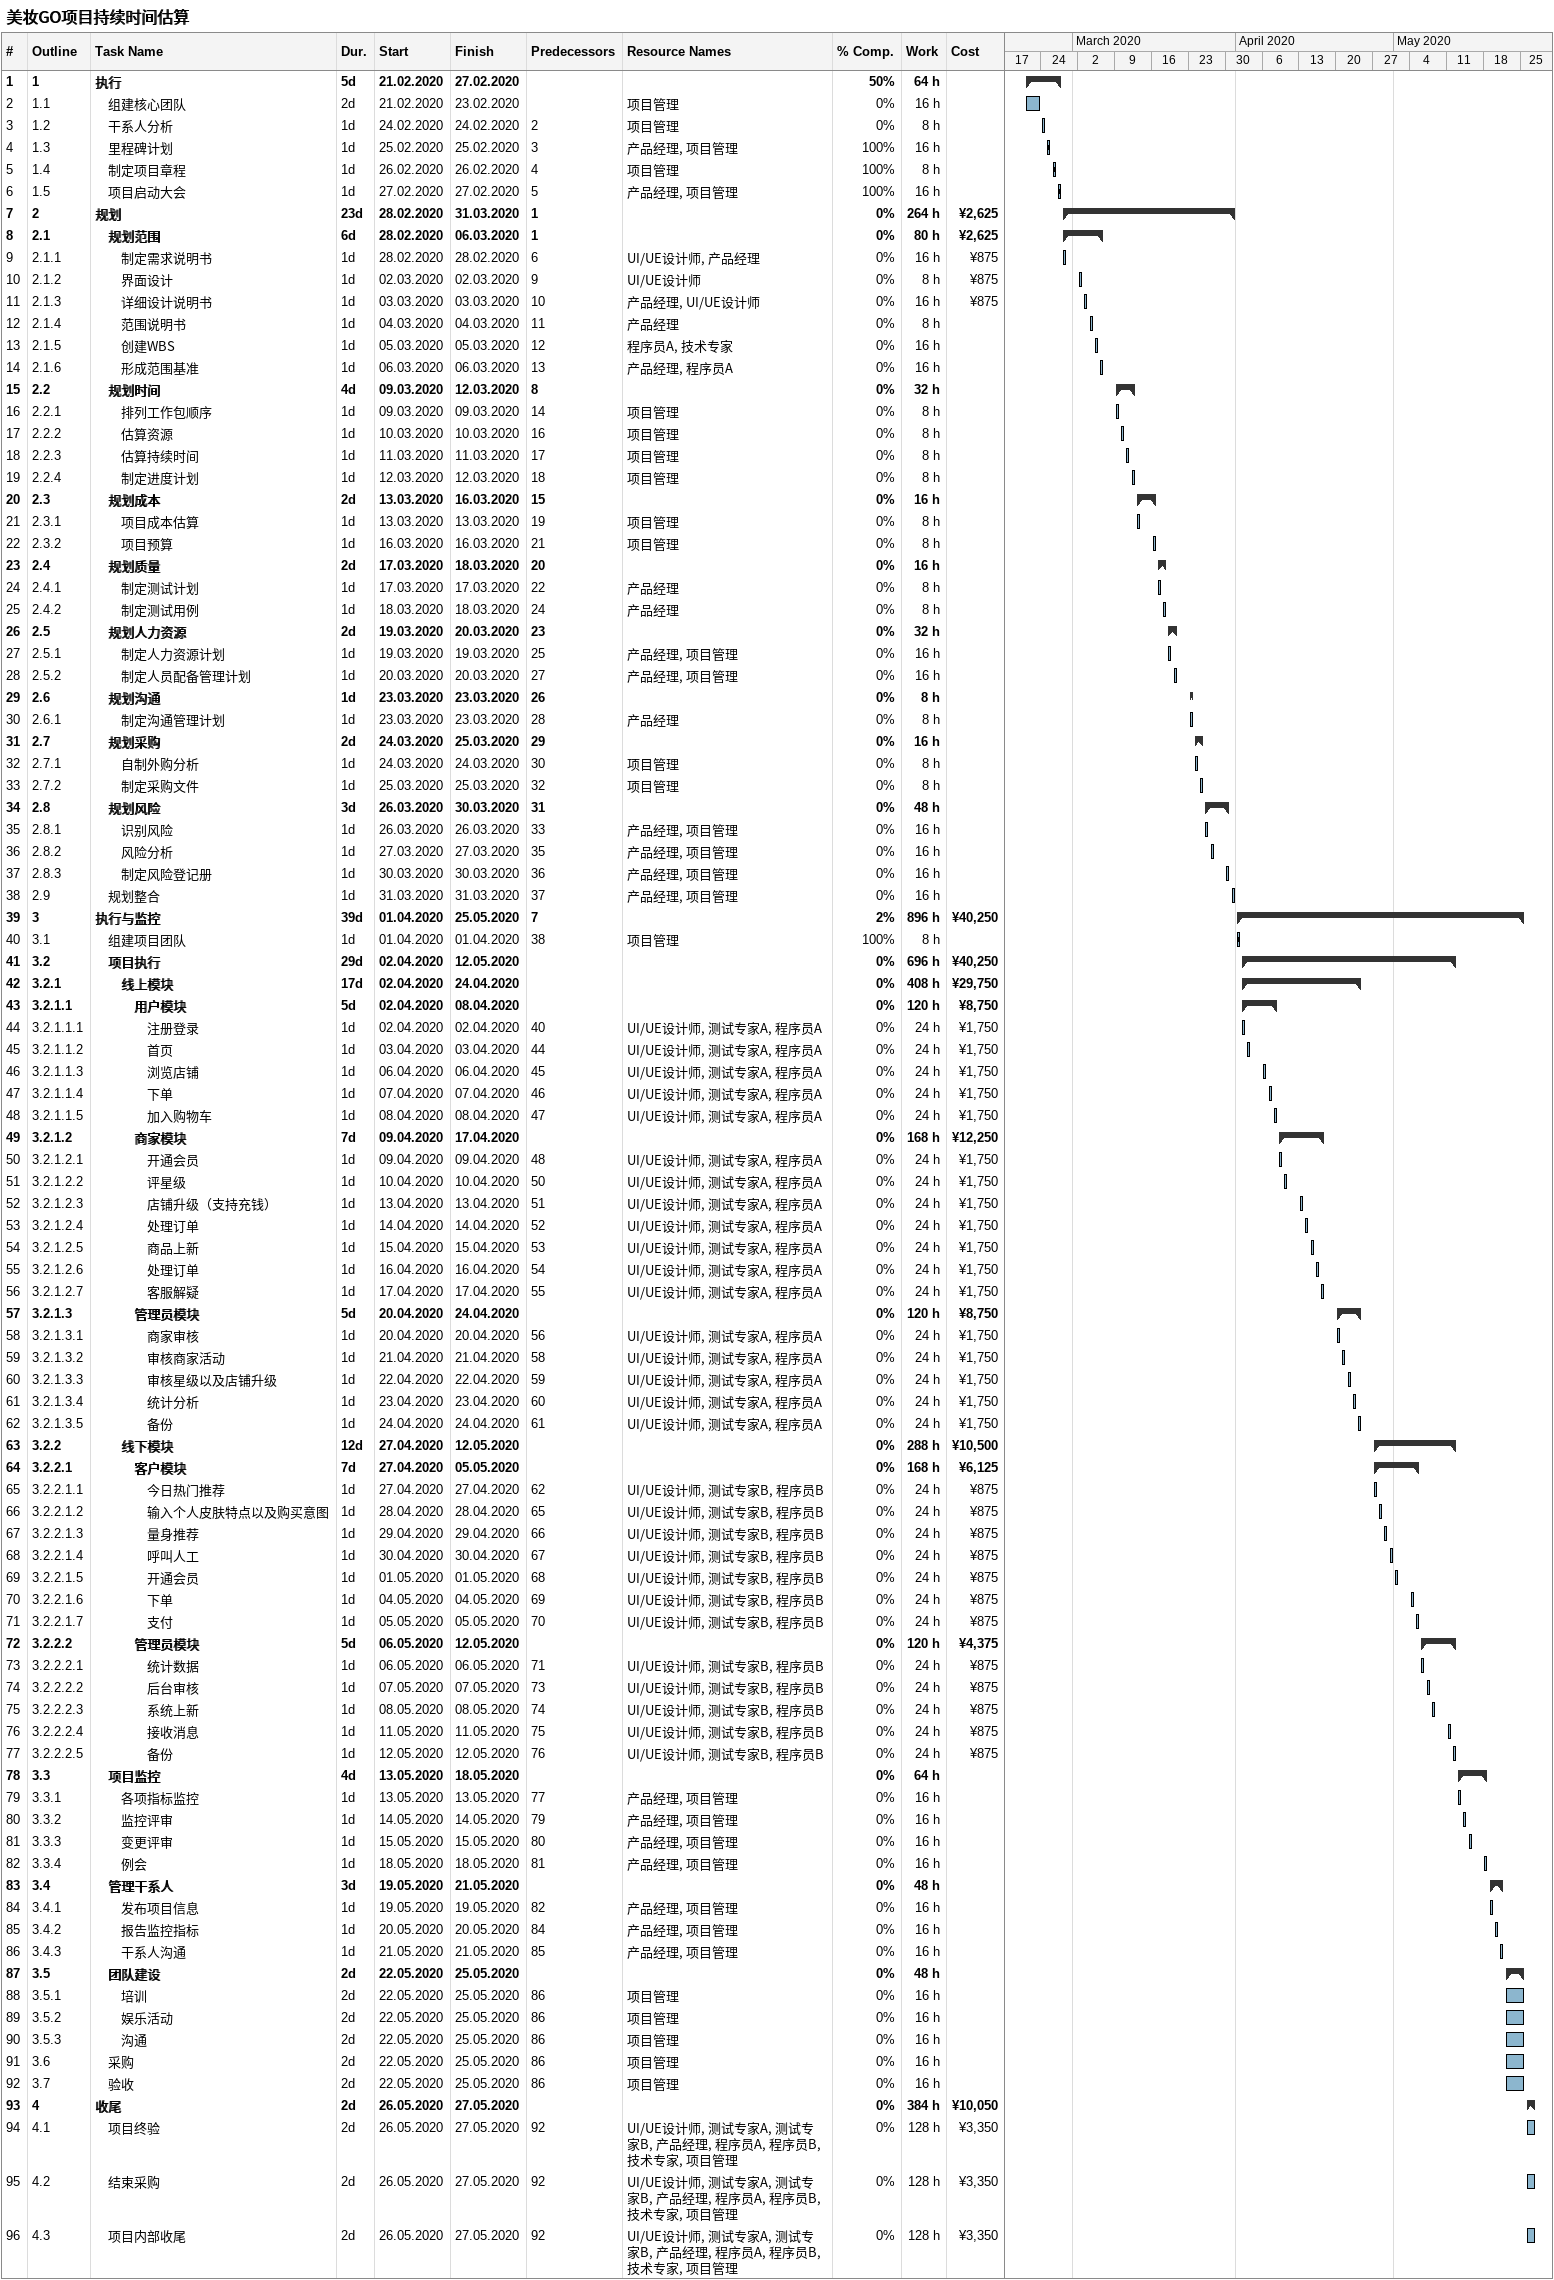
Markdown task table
美妆GO项目持续时间估算

| ID | WBS | Task | Duration | Start | Finish | Predecessors | Resources | % complete | Work (h) | Cost (¥) |
|---|---|---|---|---|---|---|---|---|---|---|
| 1 | 1 | **执行** | 5d | 2020-02-21 | 2020-02-27 |  |  | 50 | 64 |  |
| 2 | 1.1 | 组建核心团队 | 2d | 2020-02-21 | 2020-02-23 |  | 项目管理 | 0 | 16 |  |
| 3 | 1.2 | 干系人分析 | 1d | 2020-02-24 | 2020-02-24 | 2 | 项目管理 | 0 | 8 |  |
| 4 | 1.3 | 里程碑计划 | 1d | 2020-02-25 | 2020-02-25 | 3 | 产品经理, 项目管理 | 100 | 16 |  |
| 5 | 1.4 | 制定项目章程 | 1d | 2020-02-26 | 2020-02-26 | 4 | 项目管理 | 100 | 8 |  |
| 6 | 1.5 | 项目启动大会 | 1d | 2020-02-27 | 2020-02-27 | 5 | 产品经理, 项目管理 | 100 | 16 |  |
| 7 | 2 | **规划** | 23d | 2020-02-28 | 2020-03-31 | 1 |  | 0 | 264 | 2625 |
| 8 | 2.1 | **规划范围** | 6d | 2020-02-28 | 2020-03-06 | 1 |  | 0 | 80 | 2625 |
| 9 | 2.1.1 | 制定需求说明书 | 1d | 2020-02-28 | 2020-02-28 | 6 | UI/UE设计师, 产品经理 | 0 | 16 | 875 |
| 10 | 2.1.2 | 界面设计 | 1d | 2020-03-02 | 2020-03-02 | 9 | UI/UE设计师 | 0 | 8 | 875 |
| 11 | 2.1.3 | 详细设计说明书 | 1d | 2020-03-03 | 2020-03-03 | 10 | 产品经理, UI/UE设计师 | 0 | 16 | 875 |
| 12 | 2.1.4 | 范围说明书 | 1d | 2020-03-04 | 2020-03-04 | 11 | 产品经理 | 0 | 8 |  |
| 13 | 2.1.5 | 创建WBS | 1d | 2020-03-05 | 2020-03-05 | 12 | 程序员A, 技术专家 | 0 | 16 |  |
| 14 | 2.1.6 | 形成范围基准 | 1d | 2020-03-06 | 2020-03-06 | 13 | 产品经理, 程序员A | 0 | 16 |  |
| 15 | 2.2 | **规划时间** | 4d | 2020-03-09 | 2020-03-12 | 8 |  | 0 | 32 |  |
| 16 | 2.2.1 | 排列工作包顺序 | 1d | 2020-03-09 | 2020-03-09 | 14 | 项目管理 | 0 | 8 |  |
| 17 | 2.2.2 | 估算资源 | 1d | 2020-03-10 | 2020-03-10 | 16 | 项目管理 | 0 | 8 |  |
| 18 | 2.2.3 | 估算持续时间 | 1d | 2020-03-11 | 2020-03-11 | 17 | 项目管理 | 0 | 8 |  |
| 19 | 2.2.4 | 制定进度计划 | 1d | 2020-03-12 | 2020-03-12 | 18 | 项目管理 | 0 | 8 |  |
| 20 | 2.3 | **规划成本** | 2d | 2020-03-13 | 2020-03-16 | 15 |  | 0 | 16 |  |
| 21 | 2.3.1 | 项目成本估算 | 1d | 2020-03-13 | 2020-03-13 | 19 | 项目管理 | 0 | 8 |  |
| 22 | 2.3.2 | 项目预算 | 1d | 2020-03-16 | 2020-03-16 | 21 | 项目管理 | 0 | 8 |  |
| 23 | 2.4 | **规划质量** | 2d | 2020-03-17 | 2020-03-18 | 20 |  | 0 | 16 |  |
| 24 | 2.4.1 | 制定测试计划 | 1d | 2020-03-17 | 2020-03-17 | 22 | 产品经理 | 0 | 8 |  |
| 25 | 2.4.2 | 制定测试用例 | 1d | 2020-03-18 | 2020-03-18 | 24 | 产品经理 | 0 | 8 |  |
| 26 | 2.5 | **规划人力资源** | 2d | 2020-03-19 | 2020-03-20 | 23 |  | 0 | 32 |  |
| 27 | 2.5.1 | 制定人力资源计划 | 1d | 2020-03-19 | 2020-03-19 | 25 | 产品经理, 项目管理 | 0 | 16 |  |
| 28 | 2.5.2 | 制定人员配备管理计划 | 1d | 2020-03-20 | 2020-03-20 | 27 | 产品经理, 项目管理 | 0 | 16 |  |
| 29 | 2.6 | **规划沟通** | 1d | 2020-03-23 | 2020-03-23 | 26 |  | 0 | 8 |  |
| 30 | 2.6.1 | 制定沟通管理计划 | 1d | 2020-03-23 | 2020-03-23 | 28 | 产品经理 | 0 | 8 |  |
| 31 | 2.7 | **规划采购** | 2d | 2020-03-24 | 2020-03-25 | 29 |  | 0 | 16 |  |
| 32 | 2.7.1 | 自制外购分析 | 1d | 2020-03-24 | 2020-03-24 | 30 | 项目管理 | 0 | 8 |  |
| 33 | 2.7.2 | 制定采购文件 | 1d | 2020-03-25 | 2020-03-25 | 32 | 项目管理 | 0 | 8 |  |
| 34 | 2.8 | **规划风险** | 3d | 2020-03-26 | 2020-03-30 | 31 |  | 0 | 48 |  |
| 35 | 2.8.1 | 识别风险 | 1d | 2020-03-26 | 2020-03-26 | 33 | 产品经理, 项目管理 | 0 | 16 |  |
| 36 | 2.8.2 | 风险分析 | 1d | 2020-03-27 | 2020-03-27 | 35 | 产品经理, 项目管理 | 0 | 16 |  |
| 37 | 2.8.3 | 制定风险登记册 | 1d | 2020-03-30 | 2020-03-30 | 36 | 产品经理, 项目管理 | 0 | 16 |  |
| 38 | 2.9 | 规划整合 | 1d | 2020-03-31 | 2020-03-31 | 37 | 产品经理, 项目管理 | 0 | 16 |  |
| 39 | 3 | **执行与监控** | 39d | 2020-04-01 | 2020-05-25 | 7 |  | 2 | 896 | 40250 |
| 40 | 3.1 | 组建项目团队 | 1d | 2020-04-01 | 2020-04-01 | 38 | 项目管理 | 100 | 8 |  |
| 41 | 3.2 | **项目执行** | 29d | 2020-04-02 | 2020-05-12 |  |  | 0 | 696 | 40250 |
| 42 | 3.2.1 | **线上模块** | 17d | 2020-04-02 | 2020-04-24 |  |  | 0 | 408 | 29750 |
| 43 | 3.2.1.1 | **用户模块** | 5d | 2020-04-02 | 2020-04-08 |  |  | 0 | 120 | 8750 |
| 44 | 3.2.1.1.1 | 注册登录 | 1d | 2020-04-02 | 2020-04-02 | 40 | UI/UE设计师, 测试专家A, 程序员A | 0 | 24 | 1750 |
| 45 | 3.2.1.1.2 | 首页 | 1d | 2020-04-03 | 2020-04-03 | 44 | UI/UE设计师, 测试专家A, 程序员A | 0 | 24 | 1750 |
| 46 | 3.2.1.1.3 | 浏览店铺 | 1d | 2020-04-06 | 2020-04-06 | 45 | UI/UE设计师, 测试专家A, 程序员A | 0 | 24 | 1750 |
| 47 | 3.2.1.1.4 | 下单 | 1d | 2020-04-07 | 2020-04-07 | 46 | UI/UE设计师, 测试专家A, 程序员A | 0 | 24 | 1750 |
| 48 | 3.2.1.1.5 | 加入购物车 | 1d | 2020-04-08 | 2020-04-08 | 47 | UI/UE设计师, 测试专家A, 程序员A | 0 | 24 | 1750 |
| 49 | 3.2.1.2 | **商家模块** | 7d | 2020-04-09 | 2020-04-17 |  |  | 0 | 168 | 12250 |
| 50 | 3.2.1.2.1 | 开通会员 | 1d | 2020-04-09 | 2020-04-09 | 48 | UI/UE设计师, 测试专家A, 程序员A | 0 | 24 | 1750 |
| 51 | 3.2.1.2.2 | 评星级 | 1d | 2020-04-10 | 2020-04-10 | 50 | UI/UE设计师, 测试专家A, 程序员A | 0 | 24 | 1750 |
| 52 | 3.2.1.2.3 | 店铺升级（支持充钱） | 1d | 2020-04-13 | 2020-04-13 | 51 | UI/UE设计师, 测试专家A, 程序员A | 0 | 24 | 1750 |
| 53 | 3.2.1.2.4 | 处理订单 | 1d | 2020-04-14 | 2020-04-14 | 52 | UI/UE设计师, 测试专家A, 程序员A | 0 | 24 | 1750 |
| 54 | 3.2.1.2.5 | 商品上新 | 1d | 2020-04-15 | 2020-04-15 | 53 | UI/UE设计师, 测试专家A, 程序员A | 0 | 24 | 1750 |
| 55 | 3.2.1.2.6 | 处理订单 | 1d | 2020-04-16 | 2020-04-16 | 54 | UI/UE设计师, 测试专家A, 程序员A | 0 | 24 | 1750 |
| 56 | 3.2.1.2.7 | 客服解疑 | 1d | 2020-04-17 | 2020-04-17 | 55 | UI/UE设计师, 测试专家A, 程序员A | 0 | 24 | 1750 |
| 57 | 3.2.1.3 | **管理员模块** | 5d | 2020-04-20 | 2020-04-24 |  |  | 0 | 120 | 8750 |
| 58 | 3.2.1.3.1 | 商家审核 | 1d | 2020-04-20 | 2020-04-20 | 56 | UI/UE设计师, 测试专家A, 程序员A | 0 | 24 | 1750 |
| 59 | 3.2.1.3.2 | 审核商家活动 | 1d | 2020-04-21 | 2020-04-21 | 58 | UI/UE设计师, 测试专家A, 程序员A | 0 | 24 | 1750 |
| 60 | 3.2.1.3.3 | 审核星级以及店铺升级 | 1d | 2020-04-22 | 2020-04-22 | 59 | UI/UE设计师, 测试专家A, 程序员A | 0 | 24 | 1750 |
| 61 | 3.2.1.3.4 | 统计分析 | 1d | 2020-04-23 | 2020-04-23 | 60 | UI/UE设计师, 测试专家A, 程序员A | 0 | 24 | 1750 |
| 62 | 3.2.1.3.5 | 备份 | 1d | 2020-04-24 | 2020-04-24 | 61 | UI/UE设计师, 测试专家A, 程序员A | 0 | 24 | 1750 |
| 63 | 3.2.2 | **线下模块** | 12d | 2020-04-27 | 2020-05-12 |  |  | 0 | 288 | 10500 |
| 64 | 3.2.2.1 | **客户模块** | 7d | 2020-04-27 | 2020-05-05 |  |  | 0 | 168 | 6125 |
| 65 | 3.2.2.1.1 | 今日热门推荐 | 1d | 2020-04-27 | 2020-04-27 | 62 | UI/UE设计师, 测试专家B, 程序员B | 0 | 24 | 875 |
| 66 | 3.2.2.1.2 | 输入个人皮肤特点以及购买意图 | 1d | 2020-04-28 | 2020-04-28 | 65 | UI/UE设计师, 测试专家B, 程序员B | 0 | 24 | 875 |
| 67 | 3.2.2.1.3 | 量身推荐 | 1d | 2020-04-29 | 2020-04-29 | 66 | UI/UE设计师, 测试专家B, 程序员B | 0 | 24 | 875 |
| 68 | 3.2.2.1.4 | 呼叫人工 | 1d | 2020-04-30 | 2020-04-30 | 67 | UI/UE设计师, 测试专家B, 程序员B | 0 | 24 | 875 |
| 69 | 3.2.2.1.5 | 开通会员 | 1d | 2020-05-01 | 2020-05-01 | 68 | UI/UE设计师, 测试专家B, 程序员B | 0 | 24 | 875 |
| 70 | 3.2.2.1.6 | 下单 | 1d | 2020-05-04 | 2020-05-04 | 69 | UI/UE设计师, 测试专家B, 程序员B | 0 | 24 | 875 |
| 71 | 3.2.2.1.7 | 支付 | 1d | 2020-05-05 | 2020-05-05 | 70 | UI/UE设计师, 测试专家B, 程序员B | 0 | 24 | 875 |
| 72 | 3.2.2.2 | **管理员模块** | 5d | 2020-05-06 | 2020-05-12 |  |  | 0 | 120 | 4375 |
| 73 | 3.2.2.2.1 | 统计数据 | 1d | 2020-05-06 | 2020-05-06 | 71 | UI/UE设计师, 测试专家B, 程序员B | 0 | 24 | 875 |
| 74 | 3.2.2.2.2 | 后台审核 | 1d | 2020-05-07 | 2020-05-07 | 73 | UI/UE设计师, 测试专家B, 程序员B | 0 | 24 | 875 |
| 75 | 3.2.2.2.3 | 系统上新 | 1d | 2020-05-08 | 2020-05-08 | 74 | UI/UE设计师, 测试专家B, 程序员B | 0 | 24 | 875 |
| 76 | 3.2.2.2.4 | 接收消息 | 1d | 2020-05-11 | 2020-05-11 | 75 | UI/UE设计师, 测试专家B, 程序员B | 0 | 24 | 875 |
| 77 | 3.2.2.2.5 | 备份 | 1d | 2020-05-12 | 2020-05-12 | 76 | UI/UE设计师, 测试专家B, 程序员B | 0 | 24 | 875 |
| 78 | 3.3 | **项目监控** | 4d | 2020-05-13 | 2020-05-18 |  |  | 0 | 64 |  |
| 79 | 3.3.1 | 各项指标监控 | 1d | 2020-05-13 | 2020-05-13 | 77 | 产品经理, 项目管理 | 0 | 16 |  |
| 80 | 3.3.2 | 监控评审 | 1d | 2020-05-14 | 2020-05-14 | 79 | 产品经理, 项目管理 | 0 | 16 |  |
| 81 | 3.3.3 | 变更评审 | 1d | 2020-05-15 | 2020-05-15 | 80 | 产品经理, 项目管理 | 0 | 16 |  |
| 82 | 3.3.4 | 例会 | 1d | 2020-05-18 | 2020-05-18 | 81 | 产品经理, 项目管理 | 0 | 16 |  |
| 83 | 3.4 | **管理干系人** | 3d | 2020-05-19 | 2020-05-21 |  |  | 0 | 48 |  |
| 84 | 3.4.1 | 发布项目信息 | 1d | 2020-05-19 | 2020-05-19 | 82 | 产品经理, 项目管理 | 0 | 16 |  |
| 85 | 3.4.2 | 报告监控指标 | 1d | 2020-05-20 | 2020-05-20 | 84 | 产品经理, 项目管理 | 0 | 16 |  |
| 86 | 3.4.3 | 干系人沟通 | 1d | 2020-05-21 | 2020-05-21 | 85 | 产品经理, 项目管理 | 0 | 16 |  |
| 87 | 3.5 | **团队建设** | 2d | 2020-05-22 | 2020-05-25 |  |  | 0 | 48 |  |
| 88 | 3.5.1 | 培训 | 2d | 2020-05-22 | 2020-05-25 | 86 | 项目管理 | 0 | 16 |  |
| 89 | 3.5.2 | 娱乐活动 | 2d | 2020-05-22 | 2020-05-25 | 86 | 项目管理 | 0 | 16 |  |
| 90 | 3.5.3 | 沟通 | 2d | 2020-05-22 | 2020-05-25 | 86 | 项目管理 | 0 | 16 |  |
| 91 | 3.6 | 采购 | 2d | 2020-05-22 | 2020-05-25 | 86 | 项目管理 | 0 | 16 |  |
| 92 | 3.7 | 验收 | 2d | 2020-05-22 | 2020-05-25 | 86 | 项目管理 | 0 | 16 |  |
| 93 | 4 | **收尾** | 2d | 2020-05-26 | 2020-05-27 |  |  | 0 | 384 | 10050 |
| 94 | 4.1 | 项目终验 | 2d | 2020-05-26 | 2020-05-27 | 92 | UI/UE设计师, 测试专家A, 测试专家B, 产品经理, 程序员A, 程序员B, 技术专家, 项目管理 | 0 | 128 | 3350 |
| 95 | 4.2 | 结束采购 | 2d | 2020-05-26 | 2020-05-27 | 92 | UI/UE设计师, 测试专家A, 测试专家B, 产品经理, 程序员A, 程序员B, 技术专家, 项目管理 | 0 | 128 | 3350 |
| 96 | 4.3 | 项目内部收尾 | 2d | 2020-05-26 | 2020-05-27 | 92 | UI/UE设计师, 测试专家A, 测试专家B, 产品经理, 程序员A, 程序员B, 技术专家, 项目管理 | 0 | 128 | 3350 |
